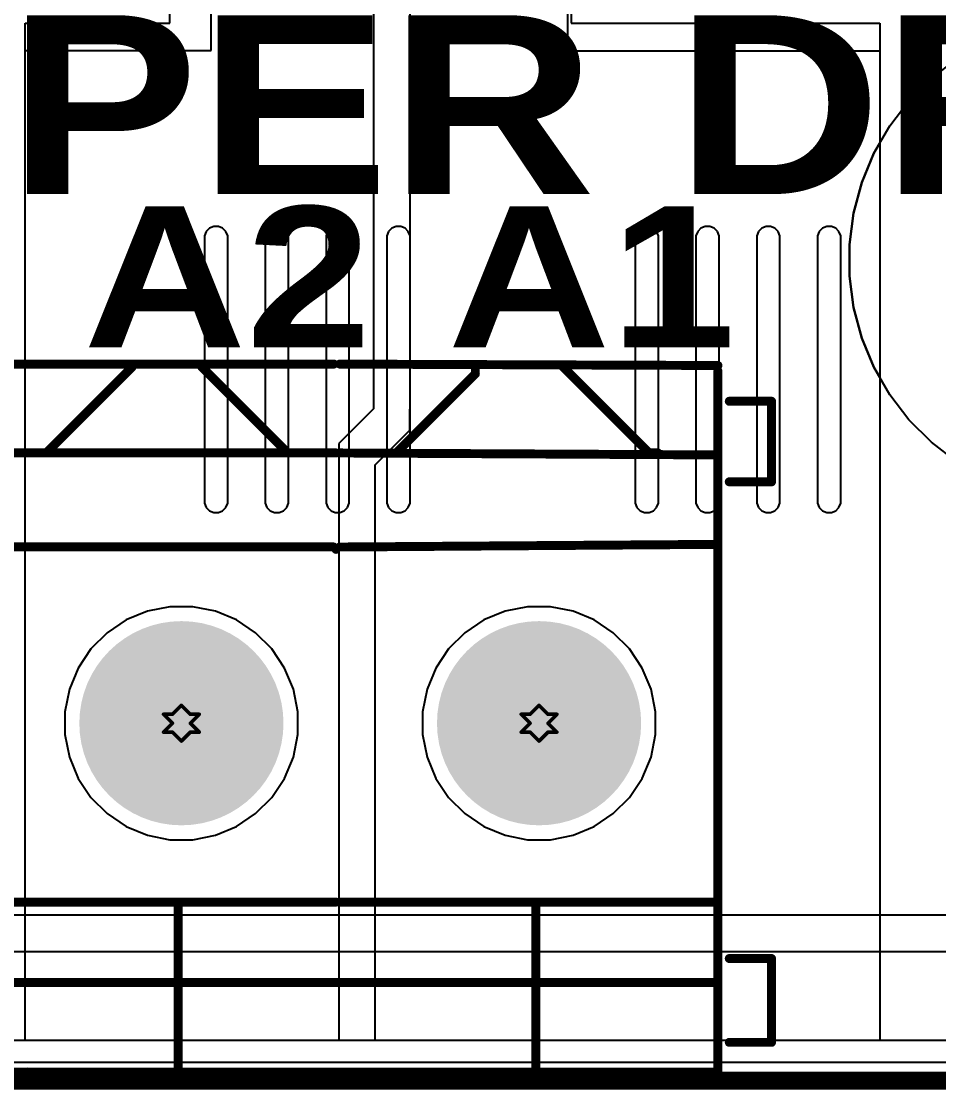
# Model space of a CAD drawing. Header units: inches. Extents: x -4 to 5258, y -4 to 5281.
# Drawn here: x 65.39 to 78.42, y -4.12 to 11.05 of the extents above; entities that cross this region are included whole.
import ezdxf

# ---------------------------------------------------------------- set-up
doc = ezdxf.new("R2010")
doc.units = ezdxf.units.IN
for name, color, linetype in [('Board Outline', 216, 'Continuous'), ('Bottom Layer', 5, 'Continuous'), ('Bottom Solder', 6, 'Continuous'), ('Drill Drawing', 1, 'Continuous'), ('Layer 1', 16, 'Continuous'), ('Layer 2', 76, 'Continuous'), ('Multi-Layer', 9, 'Continuous'), ('Pad Holes', 156, 'Continuous'), ('Top Layer', 1, 'Continuous'), ('Top Overlay', 2, 'Continuous'), ('Top Solder', 216, 'Continuous')]:
    doc.layers.add(name, color=color, linetype=linetype)
doc.styles.add('Arial Black_Bold', font='', dxfattribs={"height": 0.2})
doc.styles.get('Arial Black_Bold').set_extended_font_data('Arial Black', bold=True)

# ---------------------------------------------------------------- blocks, each defined once
blk = doc.blocks.new('DB128L_5_08_4P_GN_S_209')
at = {"layer": 'Bottom Layer'}
blk.add_hatch(color=5, dxfattribs=at).paths.add_polyline_path([(-9.02, 1.4), (-6.22, 1.4), (-6.22, -1.4), (-9.02, -1.4)])
h = blk.add_hatch(color=5, dxfattribs=at)
edge = h.paths.add_edge_path()
edge.add_arc((-2.54, 0), 1.4, 0, 360)
h = blk.add_hatch(color=5, dxfattribs=at)
edge = h.paths.add_edge_path()
edge.add_arc((2.54, 0), 1.4, 0, 360)
h = blk.add_hatch(color=5, dxfattribs=at)
edge = h.paths.add_edge_path()
edge.add_arc((7.62, 0), 1.4, 0, 360)
at = {"layer": 'Bottom Solder'}
blk.add_hatch(color=6, dxfattribs=at).paths.add_polyline_path([(-9.07, 1.45), (-6.17, 1.45), (-6.17, -1.45), (-9.07, -1.45)])
h = blk.add_hatch(color=6, dxfattribs=at)
edge = h.paths.add_edge_path()
edge.add_arc((-2.54, 0), 1.45, 0, 360)
h = blk.add_hatch(color=6, dxfattribs=at)
edge = h.paths.add_edge_path()
edge.add_arc((2.54, 0), 1.45, 0, 360)
h = blk.add_hatch(color=6, dxfattribs=at)
edge = h.paths.add_edge_path()
edge.add_arc((7.62, 0), 1.45, 0, 360)
at = {"layer": 'Layer 1'}
blk.add_hatch(color=16, dxfattribs=at).paths.add_polyline_path([(-9.02, 1.4), (-6.22, 1.4), (-6.22, -1.4), (-9.02, -1.4)])
h = blk.add_hatch(color=16, dxfattribs=at)
edge = h.paths.add_edge_path()
edge.add_arc((-2.54, 0), 1.4, 0, 360)
h = blk.add_hatch(color=16, dxfattribs=at)
edge = h.paths.add_edge_path()
edge.add_arc((2.54, 0), 1.4, 0, 360)
h = blk.add_hatch(color=16, dxfattribs=at)
edge = h.paths.add_edge_path()
edge.add_arc((7.62, 0), 1.4, 0, 360)
at = {"layer": 'Layer 2'}
blk.add_hatch(color=76, dxfattribs=at).paths.add_polyline_path([(-9.02, 1.4), (-6.22, 1.4), (-6.22, -1.4), (-9.02, -1.4)])
h = blk.add_hatch(color=76, dxfattribs=at)
edge = h.paths.add_edge_path()
edge.add_arc((-2.54, 0), 1.4, 0, 360)
h = blk.add_hatch(color=76, dxfattribs=at)
edge = h.paths.add_edge_path()
edge.add_arc((2.54, 0), 1.4, 0, 360)
h = blk.add_hatch(color=76, dxfattribs=at)
edge = h.paths.add_edge_path()
edge.add_arc((7.62, 0), 1.4, 0, 360)
at = {"layer": 'Multi-Layer'}
blk.add_hatch(color=9, dxfattribs=at).paths.add_polyline_path([(-9.02, 1.4), (-6.22, 1.4), (-6.22, -1.4), (-9.02, -1.4)])
h = blk.add_hatch(color=9, dxfattribs=at)
edge = h.paths.add_edge_path()
edge.add_arc((-2.54, 0), 1.4, 0, 360)
h = blk.add_hatch(color=9, dxfattribs=at)
edge = h.paths.add_edge_path()
edge.add_arc((2.54, 0), 1.4, 0, 360)
h = blk.add_hatch(color=9, dxfattribs=at)
edge = h.paths.add_edge_path()
edge.add_arc((7.62, 0), 1.4, 0, 360)
at = {"layer": 'Pad Holes'}
h = blk.add_hatch(color=7, dxfattribs=at)
edge = h.paths.add_edge_path()
edge.add_arc((-7.657, 0), 0.75, 90, 270)
edge.add_line((-7.657, -0.75), (-7.583, -0.75))
edge.add_arc((-7.583, 0), 0.75, 270, 450)
edge.add_line((-7.583, 0.75), (-7.657, 0.75))
h = blk.add_hatch(color=7, dxfattribs=at)
edge = h.paths.add_edge_path()
edge.add_arc((-2.577, 0), 0.75, 90, 270)
edge.add_line((-2.577, -0.75), (-2.503, -0.75))
edge.add_arc((-2.503, 0), 0.75, 270, 450)
edge.add_line((-2.503, 0.75), (-2.577, 0.75))
h = blk.add_hatch(color=7, dxfattribs=at)
edge = h.paths.add_edge_path()
edge.add_arc((2.503, 0), 0.75, 90, 270)
edge.add_line((2.503, -0.75), (2.577, -0.75))
edge.add_arc((2.577, 0), 0.75, 270, 450)
edge.add_line((2.577, 0.75), (2.503, 0.75))
h = blk.add_hatch(color=7, dxfattribs=at)
edge = h.paths.add_edge_path()
edge.add_arc((7.583, 0), 0.75, 90, 270)
edge.add_line((7.583, -0.75), (7.657, -0.75))
edge.add_arc((7.657, 0), 0.75, 270, 450)
edge.add_line((7.657, 0.75), (7.583, 0.75))
at = {"layer": 'Top Layer'}
blk.add_hatch(color=1, dxfattribs=at).paths.add_polyline_path([(-9.02, 1.4), (-6.22, 1.4), (-6.22, -1.4), (-9.02, -1.4)])
h = blk.add_hatch(color=1, dxfattribs=at)
edge = h.paths.add_edge_path()
edge.add_arc((-2.54, 0), 1.4, 0, 360)
h = blk.add_hatch(color=1, dxfattribs=at)
edge = h.paths.add_edge_path()
edge.add_arc((2.54, 0), 1.4, 0, 360)
h = blk.add_hatch(color=1, dxfattribs=at)
edge = h.paths.add_edge_path()
edge.add_arc((7.62, 0), 1.4, 0, 360)
at = {"layer": 'Top Solder'}
blk.add_hatch(color=216, dxfattribs=at).paths.add_polyline_path([(-9.07, 1.45), (-6.17, 1.45), (-6.17, -1.45), (-9.07, -1.45)])
h = blk.add_hatch(color=216, dxfattribs=at)
edge = h.paths.add_edge_path()
edge.add_arc((-2.54, 0), 1.45, 0, 360)
h = blk.add_hatch(color=216, dxfattribs=at)
edge = h.paths.add_edge_path()
edge.add_arc((2.54, 0), 1.45, 0, 360)
h = blk.add_hatch(color=216, dxfattribs=at)
edge = h.paths.add_edge_path()
edge.add_arc((7.62, 0), 1.45, 0, 360)
at = {"layer": 'Top Overlay'}
for points in [[(-10.033, 5.08, 0.127, 0.127, 0), (-5.327, 5.1, 0.127, 0.127, 0)], [(-10.003, -4.9, 0.127, 0.127, 0), (-10.003, 5.1, 0.127, 0.127, 0)], [(-5.244, 5.1, 0.127, 0.127, 0), (4.706, 5.1, 0.127, 0.127, 0)], [(4.789, 5.1, 0.127, 0.127, 0), (10.16, 5.08, 0.127, 0.127, 0)], [(-9.414, 3.838, 0.127, 0.127, 0), (-8.195, 5.057, 0.127, 0.127, 0)], [(-8.195, 5.057, 0.127, 0.127, 0), (-8.195, 5.06, 0.127, 0.127, 0)], [(-7.204, 5.06, 0.127, 0.127, 0), (-6.01, 3.866, 0.127, 0.127, 0)], [(-4.441, 3.838, 0.127, 0.127, 0), (-3.318, 4.962, 0.127, 0.127, 0)], [(-3.318, 5.06, 0.127, 0.127, 0), (-3.318, 4.962, 0.127, 0.127, 0)], [(-2.073, 5.06, 0.127, 0.127, 0), (-0.851, 3.838, 0.127, 0.127, 0)], [(0.619, 3.838, 0.127, 0.127, 0), (1.838, 5.057, 0.127, 0.127, 0)], [(1.838, 5.06, 0.127, 0.127, 0), (1.838, 5.057, 0.127, 0.127, 0)], [(2.829, 5.06, 0.127, 0.127, 0), (4.023, 3.866, 0.127, 0.127, 0)], [(5.592, 3.838, 0.127, 0.127, 0), (6.715, 4.962, 0.127, 0.127, 0)], [(6.715, 4.962, 0.127, 0.127, 0), (6.715, 5.06, 0.127, 0.127, 0)], [(7.96, 5.06, 0.127, 0.127, 0), (9.182, 3.838, 0.127, 0.127, 0)], [(10.16, -5, 0.127, 0.127, 0), (10.16, 5, 0.127, 0.127, 0)], [(10.322, 4.572, 0.127, 0.127, 0), (10.922, 4.572, 0.127, 0.127, 0)], [(10.922, 3.428, 0.127, 0.127, 0), (10.922, 4.572, 0.127, 0.127, 0)], [(-10.033, 3.81, 0.127, 0.127, 0), (-5.297, 3.838, 0.127, 0.127, 0)], [(-6.01, 3.838, 0.127, 0.127, 0), (-6.01, 3.866, 0.127, 0.127, 0)], [(-5.244, 3.838, 0.127, 0.127, 0), (4.736, 3.838, 0.127, 0.127, 0)], [(-0.851, 3.838, 0.127, 0.127, 0), (-0.727, 3.838, 0.127, 0.127, 0)], [(4.023, 3.838, 0.127, 0.127, 0), (4.023, 3.866, 0.127, 0.127, 0)], [(4.789, 3.838, 0.127, 0.127, 0), (10.16, 3.81, 0.127, 0.127, 0)], [(9.182, 3.838, 0.127, 0.127, 0), (9.306, 3.838, 0.127, 0.127, 0)], [(10.322, 3.428, 0.127, 0.127, 0), (10.922, 3.428, 0.127, 0.127, 0)], [(-10.033, 2.54, 0.127, 0.127, 0), (-5.331, 2.503, 0.127, 0.127, 0)], [(4.788, 2.502, 0.127, 0.127, 0), (10.16, 2.54, 0.127, 0.127, 0)], [(-5.331, 2.503, 0.127, 0.127, 0), (-5.297, 2.469, 0.127, 0.127, 0)], [(-5.244, 2.503, 0.127, 0.127, 0), (4.702, 2.503, 0.127, 0.127, 0)], [(4.702, 2.503, 0.127, 0.127, 0), (4.736, 2.469, 0.127, 0.127, 0)], [(-10.033, -2.54, 0.127, 0.127, 0), (-5.297, -2.54, 0.127, 0.127, 0)], [(-7.665, -4.908, 0.127, 0.127, 0), (-7.665, -2.54, 0.127, 0.127, 0)], [(-5.244, -2.54, 0.127, 0.127, 0), (4.736, -2.54, 0.127, 0.127, 0)], [(-2.585, -4.908, 0.127, 0.127, 0), (-2.585, -2.54, 0.127, 0.127, 0)], [(2.495, -2.54, 0.127, 0.127, 0), (2.495, -4.908, 0.127, 0.127, 0)], [(4.789, -2.54, 0.127, 0.127, 0), (10.16, -2.54, 0.127, 0.127, 0)], [(7.575, -2.54, 0.127, 0.127, 0), (7.575, -4.908, 0.127, 0.127, 0)], [(10.322, -3.342, 0.127, 0.127, 0), (10.922, -3.342, 0.127, 0.127, 0)], [(10.922, -4.532, 0.127, 0.127, 0), (10.922, -3.342, 0.127, 0.127, 0)], [(-10.003, -3.683, 0.127, 0.127, 0), (0.18, -3.683, 0.127, 0.127, 0)], [(0.18, -3.683, 0.127, 0.127, 0), (10.16, -3.683, 0.127, 0.127, 0)], [(10.322, -4.532, 0.127, 0.127, 0), (10.922, -4.532, 0.127, 0.127, 0)], [(-10.003, -4.953, 0.127, 0.127, 0), (0.355, -4.953, 0.127, 0.127, 0)], [(0.143, -4.953, 0.127, 0.127, 0), (10.16, -4.953, 0.127, 0.127, 0)]]:
    blk.add_lwpolyline(points, format="xyseb", dxfattribs=at)
for points in [[(-10.035, 5.1, 0.0635, 0.0635, 1), (-9.971, 5.1, 0.0635, 0.0635, 1)], [(-5.359, 5.1, 0.0635, 0.0635, 1), (-5.295, 5.1, 0.0635, 0.0635, 1)], [(-5.276, 5.1, 0.0635, 0.0635, 1), (-5.212, 5.1, 0.0635, 0.0635, 1)], [(4.674, 5.1, 0.0635, 0.0635, 1), (4.738, 5.1, 0.0635, 0.0635, 1)], [(4.757, 5.1, 0.0635, 0.0635, 1), (4.821, 5.1, 0.0635, 0.0635, 1)], [(-10.065, 5.08, 0.0635, 0.0635, 1), (-10.001, 5.08, 0.0635, 0.0635, 1)], [(-8.226, 5.06, 0.0635, 0.0635, 1), (-8.163, 5.06, 0.0635, 0.0635, 1)], [(-8.226, 5.057, 0.0635, 0.0635, 1), (-8.163, 5.057, 0.0635, 0.0635, 1)], [(-8.226, 5.057, 0.0635, 0.0635, 1), (-8.163, 5.057, 0.0635, 0.0635, 1)], [(-7.236, 5.06, 0.0635, 0.0635, 1), (-7.172, 5.06, 0.0635, 0.0635, 1)], [(-3.35, 5.06, 0.0635, 0.0635, 1), (-3.286, 5.06, 0.0635, 0.0635, 1)], [(-3.35, 4.962, 0.0635, 0.0635, 1), (-3.286, 4.962, 0.0635, 0.0635, 1)], [(-3.35, 4.962, 0.0635, 0.0635, 1), (-3.286, 4.962, 0.0635, 0.0635, 1)], [(-2.105, 5.06, 0.0635, 0.0635, 1), (-2.041, 5.06, 0.0635, 0.0635, 1)], [(1.807, 5.06, 0.0635, 0.0635, 1), (1.87, 5.06, 0.0635, 0.0635, 1)], [(1.807, 5.057, 0.0635, 0.0635, 1), (1.87, 5.057, 0.0635, 0.0635, 1)], [(1.807, 5.057, 0.0635, 0.0635, 1), (1.87, 5.057, 0.0635, 0.0635, 1)], [(2.797, 5.06, 0.0635, 0.0635, 1), (2.861, 5.06, 0.0635, 0.0635, 1)], [(6.683, 5.06, 0.0635, 0.0635, 1), (6.747, 5.06, 0.0635, 0.0635, 1)], [(6.683, 4.962, 0.0635, 0.0635, 1), (6.747, 4.962, 0.0635, 0.0635, 1)], [(6.683, 4.962, 0.0635, 0.0635, 1), (6.747, 4.962, 0.0635, 0.0635, 1)], [(7.928, 5.06, 0.0635, 0.0635, 1), (7.992, 5.06, 0.0635, 0.0635, 1)], [(10.128, 5.08, 0.0635, 0.0635, 1), (10.192, 5.08, 0.0635, 0.0635, 1)], [(10.128, 5, 0.0635, 0.0635, 1), (10.192, 5, 0.0635, 0.0635, 1)], [(10.29, 4.572, 0.0635, 0.0635, 1), (10.354, 4.572, 0.0635, 0.0635, 1)], [(10.89, 4.572, 0.0635, 0.0635, 1), (10.954, 4.572, 0.0635, 0.0635, 1)], [(10.89, 4.572, 0.0635, 0.0635, 1), (10.954, 4.572, 0.0635, 0.0635, 1)], [(-10.065, 3.81, 0.0635, 0.0635, 1), (-10.001, 3.81, 0.0635, 0.0635, 1)], [(-9.446, 3.838, 0.0635, 0.0635, 1), (-9.382, 3.838, 0.0635, 0.0635, 1)], [(-6.042, 3.866, 0.0635, 0.0635, 1), (-5.978, 3.866, 0.0635, 0.0635, 1)], [(-6.042, 3.866, 0.0635, 0.0635, 1), (-5.978, 3.866, 0.0635, 0.0635, 1)], [(-6.042, 3.838, 0.0635, 0.0635, 1), (-5.978, 3.838, 0.0635, 0.0635, 1)], [(-5.329, 3.838, 0.0635, 0.0635, 1), (-5.265, 3.838, 0.0635, 0.0635, 1)], [(-5.276, 3.838, 0.0635, 0.0635, 1), (-5.212, 3.838, 0.0635, 0.0635, 1)], [(-4.473, 3.838, 0.0635, 0.0635, 1), (-4.41, 3.838, 0.0635, 0.0635, 1)], [(-0.883, 3.838, 0.0635, 0.0635, 1), (-0.82, 3.838, 0.0635, 0.0635, 1)], [(-0.883, 3.838, 0.0635, 0.0635, 1), (-0.82, 3.838, 0.0635, 0.0635, 1)], [(-0.759, 3.838, 0.0635, 0.0635, 1), (-0.695, 3.838, 0.0635, 0.0635, 1)], [(0.587, 3.838, 0.0635, 0.0635, 1), (0.651, 3.838, 0.0635, 0.0635, 1)], [(3.991, 3.866, 0.0635, 0.0635, 1), (4.055, 3.866, 0.0635, 0.0635, 1)], [(3.991, 3.866, 0.0635, 0.0635, 1), (4.055, 3.866, 0.0635, 0.0635, 1)], [(3.991, 3.838, 0.0635, 0.0635, 1), (4.055, 3.838, 0.0635, 0.0635, 1)], [(4.704, 3.838, 0.0635, 0.0635, 1), (4.768, 3.838, 0.0635, 0.0635, 1)], [(4.757, 3.838, 0.0635, 0.0635, 1), (4.821, 3.838, 0.0635, 0.0635, 1)], [(5.56, 3.838, 0.0635, 0.0635, 1), (5.623, 3.838, 0.0635, 0.0635, 1)], [(9.15, 3.838, 0.0635, 0.0635, 1), (9.213, 3.838, 0.0635, 0.0635, 1)], [(9.15, 3.838, 0.0635, 0.0635, 1), (9.213, 3.838, 0.0635, 0.0635, 1)], [(9.274, 3.838, 0.0635, 0.0635, 1), (9.338, 3.838, 0.0635, 0.0635, 1)], [(10.128, 3.81, 0.0635, 0.0635, 1), (10.192, 3.81, 0.0635, 0.0635, 1)], [(10.29, 3.428, 0.0635, 0.0635, 1), (10.354, 3.428, 0.0635, 0.0635, 1)], [(10.89, 3.428, 0.0635, 0.0635, 1), (10.954, 3.428, 0.0635, 0.0635, 1)], [(10.89, 3.428, 0.0635, 0.0635, 1), (10.954, 3.428, 0.0635, 0.0635, 1)], [(-10.065, 2.54, 0.0635, 0.0635, 1), (-10.001, 2.54, 0.0635, 0.0635, 1)], [(10.128, 2.54, 0.0635, 0.0635, 1), (10.192, 2.54, 0.0635, 0.0635, 1)], [(-5.363, 2.503, 0.0635, 0.0635, 1), (-5.299, 2.503, 0.0635, 0.0635, 1)], [(-5.363, 2.503, 0.0635, 0.0635, 1), (-5.299, 2.503, 0.0635, 0.0635, 1)], [(-5.329, 2.469, 0.0635, 0.0635, 1), (-5.265, 2.469, 0.0635, 0.0635, 1)], [(-5.276, 2.503, 0.0635, 0.0635, 1), (-5.212, 2.503, 0.0635, 0.0635, 1)], [(4.67, 2.503, 0.0635, 0.0635, 1), (4.734, 2.503, 0.0635, 0.0635, 1)], [(4.67, 2.503, 0.0635, 0.0635, 1), (4.734, 2.503, 0.0635, 0.0635, 1)], [(4.704, 2.469, 0.0635, 0.0635, 1), (4.768, 2.469, 0.0635, 0.0635, 1)], [(4.756, 2.502, 0.0635, 0.0635, 1), (4.82, 2.502, 0.0635, 0.0635, 1)], [(-10.065, -2.54, 0.0635, 0.0635, 1), (-10.001, -2.54, 0.0635, 0.0635, 1)], [(-7.697, -2.54, 0.0635, 0.0635, 1), (-7.633, -2.54, 0.0635, 0.0635, 1)], [(-5.329, -2.54, 0.0635, 0.0635, 1), (-5.265, -2.54, 0.0635, 0.0635, 1)], [(-5.276, -2.54, 0.0635, 0.0635, 1), (-5.212, -2.54, 0.0635, 0.0635, 1)], [(-2.617, -2.54, 0.0635, 0.0635, 1), (-2.553, -2.54, 0.0635, 0.0635, 1)], [(2.463, -2.54, 0.0635, 0.0635, 1), (2.527, -2.54, 0.0635, 0.0635, 1)], [(4.704, -2.54, 0.0635, 0.0635, 1), (4.768, -2.54, 0.0635, 0.0635, 1)], [(4.757, -2.54, 0.0635, 0.0635, 1), (4.821, -2.54, 0.0635, 0.0635, 1)], [(7.543, -2.54, 0.0635, 0.0635, 1), (7.607, -2.54, 0.0635, 0.0635, 1)], [(10.128, -2.54, 0.0635, 0.0635, 1), (10.192, -2.54, 0.0635, 0.0635, 1)], [(10.29, -3.342, 0.0635, 0.0635, 1), (10.354, -3.342, 0.0635, 0.0635, 1)], [(10.89, -3.342, 0.0635, 0.0635, 1), (10.954, -3.342, 0.0635, 0.0635, 1)], [(10.89, -3.342, 0.0635, 0.0635, 1), (10.954, -3.342, 0.0635, 0.0635, 1)], [(-10.035, -3.683, 0.0635, 0.0635, 1), (-9.971, -3.683, 0.0635, 0.0635, 1)], [(0.148, -3.683, 0.0635, 0.0635, 1), (0.212, -3.683, 0.0635, 0.0635, 1)], [(0.148, -3.683, 0.0635, 0.0635, 1), (0.212, -3.683, 0.0635, 0.0635, 1)], [(10.128, -3.683, 0.0635, 0.0635, 1), (10.192, -3.683, 0.0635, 0.0635, 1)], [(10.29, -4.532, 0.0635, 0.0635, 1), (10.354, -4.532, 0.0635, 0.0635, 1)], [(10.89, -4.532, 0.0635, 0.0635, 1), (10.954, -4.532, 0.0635, 0.0635, 1)], [(10.89, -4.532, 0.0635, 0.0635, 1), (10.954, -4.532, 0.0635, 0.0635, 1)], [(-10.035, -4.9, 0.0635, 0.0635, 1), (-9.971, -4.9, 0.0635, 0.0635, 1)], [(-7.697, -4.908, 0.0635, 0.0635, 1), (-7.633, -4.908, 0.0635, 0.0635, 1)], [(-2.617, -4.908, 0.0635, 0.0635, 1), (-2.553, -4.908, 0.0635, 0.0635, 1)], [(2.463, -4.908, 0.0635, 0.0635, 1), (2.527, -4.908, 0.0635, 0.0635, 1)], [(7.543, -4.908, 0.0635, 0.0635, 1), (7.607, -4.908, 0.0635, 0.0635, 1)], [(-10.035, -4.953, 0.0635, 0.0635, 1), (-9.971, -4.953, 0.0635, 0.0635, 1)], [(0.111, -4.953, 0.0635, 0.0635, 1), (0.175, -4.953, 0.0635, 0.0635, 1)], [(0.323, -4.953, 0.0635, 0.0635, 1), (0.387, -4.953, 0.0635, 0.0635, 1)], [(10.128, -4.953, 0.0635, 0.0635, 1), (10.192, -4.953, 0.0635, 0.0635, 1)], [(10.128, -5, 0.0635, 0.0635, 1), (10.192, -5, 0.0635, 0.0635, 1)]]:
    blk.add_lwpolyline(points, format="xyseb", close=True, dxfattribs=at)

msp = doc.modelspace()

# ---------------------------------------------------------------- linework, layer by layer
at = {"layer": 'Board Outline'}
msp.add_lwpolyline([(-4.009, -3.991, 0.254, 0.254, 0), (145.991, -3.991, 0.254, 0.254, 0)], format="xyseb", dxfattribs=at)
at = {"layer": 'Bottom Layer'}
for p, q in [((67.503, 2.74), (67.183, 2.677)), ((67.828, 2.74), (67.503, 2.74)), ((68.148, 2.677), (67.828, 2.74)), ((72.583, 2.74), (72.263, 2.677)), ((72.908, 2.74), (72.583, 2.74)), ((73.228, 2.677), (72.908, 2.74)), ((67.183, 2.677), (66.882, 2.552)), ((68.449, 2.552), (68.148, 2.677)), ((72.263, 2.677), (71.962, 2.552)), ((73.529, 2.552), (73.228, 2.677)), ((66.882, 2.552), (66.611, 2.371)), ((68.72, 2.371), (68.449, 2.552)), ((71.962, 2.552), (71.691, 2.371)), ((73.8, 2.371), (73.529, 2.552)), ((66.611, 2.371), (66.381, 2.141)), ((68.95, 2.141), (68.72, 2.371)), ((71.691, 2.371), (71.461, 2.141)), ((74.03, 2.141), (73.8, 2.371)), ((66.381, 2.141), (66.2, 1.87)), ((69.131, 1.87), (68.95, 2.141)), ((71.461, 2.141), (71.28, 1.87)), ((74.211, 1.87), (74.03, 2.141)), ((66.2, 1.87), (66.075, 1.569)), ((69.256, 1.569), (69.131, 1.87)), ((71.28, 1.87), (71.155, 1.569)), ((74.336, 1.569), (74.211, 1.87)), ((66.075, 1.569), (66.012, 1.249)), ((69.32, 1.249), (69.256, 1.569)), ((71.155, 1.569), (71.092, 1.249)), ((74.4, 1.249), (74.336, 1.569)), ((66.012, 1.249), (66.012, 0.924)), ((69.32, 0.924), (69.32, 1.249)), ((71.092, 1.249), (71.092, 0.924)), ((74.4, 0.924), (74.4, 1.249)), ((66.012, 0.924), (66.075, 0.604)), ((69.256, 0.604), (69.32, 0.924)), ((71.092, 0.924), (71.155, 0.604)), ((74.336, 0.604), (74.4, 0.924)), ((66.075, 0.604), (66.2, 0.303)), ((69.131, 0.303), (69.256, 0.604)), ((71.155, 0.604), (71.28, 0.303)), ((74.211, 0.303), (74.336, 0.604)), ((66.2, 0.303), (66.381, 0.032)), ((68.95, 0.032), (69.131, 0.303)), ((71.28, 0.303), (71.461, 0.032)), ((74.03, 0.032), (74.211, 0.303)), ((66.381, 0.032), (66.611, -0.198)), ((68.72, -0.198), (68.95, 0.032)), ((71.461, 0.032), (71.691, -0.198)), ((73.8, -0.198), (74.03, 0.032)), ((66.611, -0.198), (66.882, -0.379)), ((68.449, -0.379), (68.72, -0.198)), ((71.691, -0.198), (71.962, -0.379)), ((73.529, -0.379), (73.8, -0.198)), ((66.882, -0.379), (67.183, -0.504)), ((68.148, -0.504), (68.449, -0.379)), ((71.962, -0.379), (72.263, -0.504)), ((73.228, -0.504), (73.529, -0.379)), ((67.183, -0.504), (67.503, -0.568)), ((67.503, -0.568), (67.828, -0.568)), ((67.828, -0.568), (68.148, -0.504)), ((72.263, -0.504), (72.583, -0.568)), ((72.583, -0.568), (72.908, -0.568)), ((72.908, -0.568), (73.228, -0.504)), ((138.418, -3.42), (50.123, -3.42))]:
    msp.add_line(p, q, dxfattribs=at)
at = {"layer": 'Bottom Solder'}
for p, q in [((68.018, 8.069), (67.993, 8.009)), ((68.064, 8.116), (68.018, 8.069)), ((68.125, 8.141), (68.064, 8.116)), ((68.158, 8.141), (68.125, 8.141)), ((68.191, 8.141), (68.158, 8.141)), ((68.251, 8.116), (68.191, 8.141)), ((68.298, 8.069), (68.251, 8.116)), ((68.323, 8.009), (68.298, 8.069)), ((68.881, 8.069), (68.856, 8.009)), ((68.928, 8.116), (68.881, 8.069)), ((68.989, 8.141), (68.928, 8.116)), ((69.021, 8.141), (68.989, 8.141)), ((69.054, 8.141), (69.021, 8.141)), ((69.115, 8.116), (69.054, 8.141)), ((69.161, 8.069), (69.115, 8.116)), ((69.187, 8.009), (69.161, 8.069)), ((69.745, 8.069), (69.72, 8.009)), ((69.791, 8.116), (69.745, 8.069)), ((69.852, 8.141), (69.791, 8.116)), ((69.885, 8.141), (69.852, 8.141)), ((69.918, 8.141), (69.885, 8.141)), ((69.979, 8.116), (69.918, 8.141)), ((70.025, 8.069), (69.979, 8.116)), ((70.05, 8.009), (70.025, 8.069)), ((70.609, 8.069), (70.584, 8.009)), ((70.655, 8.116), (70.609, 8.069)), ((70.716, 8.141), (70.655, 8.116)), ((70.749, 8.141), (70.716, 8.141)), ((70.781, 8.141), (70.749, 8.141)), ((70.842, 8.116), (70.781, 8.141)), ((70.889, 8.069), (70.842, 8.116)), ((70.914, 8.009), (70.889, 8.069)), ((74.135, 8.069), (74.11, 8.009)), ((74.182, 8.116), (74.135, 8.069)), ((74.242, 8.141), (74.182, 8.116)), ((74.275, 8.141), (74.242, 8.141)), ((74.308, 8.141), (74.275, 8.141)), ((74.369, 8.116), (74.308, 8.141)), ((74.415, 8.069), (74.369, 8.116)), ((74.44, 8.009), (74.415, 8.069)), ((74.999, 8.069), (74.974, 8.009)), ((75.045, 8.116), (74.999, 8.069)), ((75.106, 8.141), (75.045, 8.116)), ((75.139, 8.141), (75.106, 8.141)), ((75.172, 8.141), (75.139, 8.141)), ((75.232, 8.116), (75.172, 8.141)), ((75.279, 8.069), (75.232, 8.116)), ((75.304, 8.009), (75.279, 8.069)), ((75.862, 8.069), (75.837, 8.009)), ((75.909, 8.116), (75.862, 8.069)), ((75.97, 8.141), (75.909, 8.116)), ((76.002, 8.141), (75.97, 8.141)), ((76.035, 8.141), (76.002, 8.141)), ((76.096, 8.116), (76.035, 8.141)), ((76.142, 8.069), (76.096, 8.116)), ((76.167, 8.009), (76.142, 8.069)), ((76.726, 8.069), (76.701, 8.009)), ((76.772, 8.116), (76.726, 8.069)), ((76.833, 8.141), (76.772, 8.116)), ((76.866, 8.141), (76.833, 8.141)), ((76.899, 8.141), (76.866, 8.141)), ((76.959, 8.116), (76.899, 8.141)), ((77.006, 8.069), (76.959, 8.116)), ((77.031, 8.009), (77.006, 8.069)), ((67.993, 8.009), (67.993, 7.976)), ((67.993, 7.976), (67.993, 7.976)), ((67.993, 7.976), (67.993, 4.244)), ((68.323, 7.976), (68.323, 8.009)), ((68.323, 4.244), (68.323, 7.976)), ((68.856, 8.009), (68.856, 7.976)), ((68.856, 7.976), (68.856, 7.976)), ((68.856, 7.976), (68.856, 4.244)), ((69.187, 7.976), (69.187, 8.009)), ((69.187, 4.244), (69.187, 7.976)), ((69.72, 8.009), (69.72, 7.976)), ((69.72, 7.976), (69.72, 7.976)), ((69.72, 7.976), (69.72, 4.244)), ((70.05, 7.976), (70.05, 8.009)), ((70.05, 4.244), (70.05, 7.976)), ((70.584, 8.009), (70.584, 7.976)), ((70.584, 7.976), (70.584, 7.976)), ((70.584, 7.976), (70.584, 4.244)), ((70.914, 7.976), (70.914, 8.009)), ((70.914, 4.244), (70.914, 7.976)), ((74.11, 8.009), (74.11, 7.976)), ((74.11, 7.976), (74.11, 7.976)), ((74.11, 7.976), (74.11, 4.244)), ((74.44, 7.976), (74.44, 8.009)), ((74.44, 4.244), (74.44, 7.976)), ((74.974, 8.009), (74.974, 7.976)), ((74.974, 7.976), (74.974, 7.976)), ((74.974, 7.976), (74.974, 4.244)), ((75.304, 7.976), (75.304, 8.009)), ((75.304, 4.244), (75.304, 7.976)), ((75.837, 8.009), (75.837, 7.976)), ((75.837, 7.976), (75.837, 7.976)), ((75.837, 7.976), (75.837, 4.244)), ((76.167, 7.976), (76.167, 8.009)), ((76.167, 4.244), (76.167, 7.976)), ((76.701, 8.009), (76.701, 7.976)), ((76.701, 7.976), (76.701, 7.976)), ((76.701, 7.976), (76.701, 4.244)), ((77.031, 7.976), (77.031, 8.009)), ((77.031, 4.244), (77.031, 7.976)), ((67.993, 4.244), (67.993, 4.211)), ((67.993, 4.211), (68.018, 4.15)), ((68.018, 4.15), (68.064, 4.104)), ((68.064, 4.104), (68.125, 4.079)), ((68.191, 4.079), (68.251, 4.104)), ((68.251, 4.104), (68.298, 4.15)), ((68.298, 4.15), (68.323, 4.211)), ((68.323, 4.244), (68.323, 4.244)), ((68.323, 4.211), (68.323, 4.244)), ((68.856, 4.244), (68.856, 4.211)), ((68.856, 4.211), (68.881, 4.15)), ((68.881, 4.15), (68.928, 4.104)), ((68.928, 4.104), (68.989, 4.079)), ((69.054, 4.079), (69.115, 4.104)), ((69.115, 4.104), (69.161, 4.15)), ((69.161, 4.15), (69.187, 4.211)), ((69.187, 4.244), (69.187, 4.244)), ((69.187, 4.211), (69.187, 4.244)), ((69.72, 4.244), (69.72, 4.211)), ((69.72, 4.211), (69.745, 4.15)), ((69.745, 4.15), (69.791, 4.104)), ((69.791, 4.104), (69.852, 4.079)), ((69.918, 4.079), (69.979, 4.104)), ((69.979, 4.104), (70.025, 4.15)), ((70.025, 4.15), (70.05, 4.211)), ((70.05, 4.244), (70.05, 4.244)), ((70.05, 4.211), (70.05, 4.244)), ((70.584, 4.244), (70.584, 4.211)), ((70.584, 4.211), (70.609, 4.15)), ((70.609, 4.15), (70.655, 4.104)), ((70.655, 4.104), (70.716, 4.079)), ((70.781, 4.079), (70.842, 4.104)), ((70.842, 4.104), (70.889, 4.15)), ((70.889, 4.15), (70.914, 4.211)), ((70.914, 4.244), (70.914, 4.244)), ((70.914, 4.211), (70.914, 4.244)), ((74.11, 4.244), (74.11, 4.211)), ((74.11, 4.211), (74.135, 4.15)), ((74.135, 4.15), (74.182, 4.104)), ((74.182, 4.104), (74.242, 4.079)), ((74.308, 4.079), (74.369, 4.104)), ((74.369, 4.104), (74.415, 4.15)), ((74.415, 4.15), (74.44, 4.211)), ((74.44, 4.244), (74.44, 4.244)), ((74.44, 4.211), (74.44, 4.244)), ((74.974, 4.244), (74.974, 4.211)), ((74.974, 4.211), (74.999, 4.15)), ((74.999, 4.15), (75.045, 4.104)), ((75.045, 4.104), (75.106, 4.079)), ((75.172, 4.079), (75.232, 4.104)), ((75.232, 4.104), (75.279, 4.15)), ((75.279, 4.15), (75.304, 4.211)), ((75.304, 4.244), (75.304, 4.244)), ((75.304, 4.211), (75.304, 4.244)), ((75.837, 4.244), (75.837, 4.211)), ((75.837, 4.211), (75.862, 4.15)), ((75.862, 4.15), (75.909, 4.104)), ((75.909, 4.104), (75.97, 4.079)), ((76.035, 4.079), (76.096, 4.104)), ((76.096, 4.104), (76.142, 4.15)), ((76.142, 4.15), (76.167, 4.211)), ((76.167, 4.244), (76.167, 4.244)), ((76.167, 4.211), (76.167, 4.244)), ((76.701, 4.244), (76.701, 4.211)), ((76.701, 4.211), (76.726, 4.15)), ((76.726, 4.15), (76.772, 4.104)), ((76.772, 4.104), (76.833, 4.079)), ((76.899, 4.079), (76.959, 4.104)), ((76.959, 4.104), (77.006, 4.15)), ((77.006, 4.15), (77.031, 4.211)), ((77.031, 4.244), (77.031, 4.244)), ((77.031, 4.211), (77.031, 4.244)), ((68.125, 4.079), (68.158, 4.079)), ((68.158, 4.079), (68.191, 4.079)), ((68.989, 4.079), (69.021, 4.079)), ((69.021, 4.079), (69.054, 4.079)), ((69.852, 4.079), (69.885, 4.079)), ((69.885, 4.079), (69.918, 4.079)), ((70.716, 4.079), (70.749, 4.079)), ((70.749, 4.079), (70.781, 4.079)), ((74.242, 4.079), (74.275, 4.079)), ((74.275, 4.079), (74.308, 4.079)), ((75.106, 4.079), (75.139, 4.079)), ((75.139, 4.079), (75.172, 4.079)), ((75.97, 4.079), (76.002, 4.079)), ((76.002, 4.079), (76.035, 4.079)), ((76.833, 4.079), (76.866, 4.079)), ((76.866, 4.079), (76.899, 4.079))]:
    msp.add_line(p, q, dxfattribs=at)
at = {"layer": 'Drill Drawing'}
for points in [[(67.539, 1.213, 0.0508, 0.0508, 0), (67.666, 1.34, 0.0508, 0.0508, 0)], [(67.666, 1.34, 0.0508, 0.0508, 0), (67.793, 1.213, 0.0508, 0.0508, 0)], [(72.619, 1.213, 0.0508, 0.0508, 0), (72.746, 1.34, 0.0508, 0.0508, 0)], [(72.746, 1.34, 0.0508, 0.0508, 0), (72.873, 1.213, 0.0508, 0.0508, 0)], [(67.412, 1.213, 0.0508, 0.0508, 0), (67.539, 1.086, 0.0508, 0.0508, 0)], [(67.412, 1.213, 0.0508, 0.0508, 0), (67.539, 1.213, 0.0508, 0.0508, 0)], [(67.793, 1.213, 0.0508, 0.0508, 0), (67.92, 1.213, 0.0508, 0.0508, 0)], [(67.793, 1.086, 0.0508, 0.0508, 0), (67.92, 1.213, 0.0508, 0.0508, 0)], [(72.492, 1.213, 0.0508, 0.0508, 0), (72.619, 1.086, 0.0508, 0.0508, 0)], [(72.492, 1.213, 0.0508, 0.0508, 0), (72.619, 1.213, 0.0508, 0.0508, 0)], [(72.873, 1.213, 0.0508, 0.0508, 0), (73, 1.213, 0.0508, 0.0508, 0)], [(72.873, 1.086, 0.0508, 0.0508, 0), (73, 1.213, 0.0508, 0.0508, 0)], [(67.412, 0.959, 0.0508, 0.0508, 0), (67.539, 1.086, 0.0508, 0.0508, 0)], [(67.793, 1.086, 0.0508, 0.0508, 0), (67.92, 0.959, 0.0508, 0.0508, 0)], [(72.492, 0.959, 0.0508, 0.0508, 0), (72.619, 1.086, 0.0508, 0.0508, 0)], [(72.873, 1.086, 0.0508, 0.0508, 0), (73, 0.959, 0.0508, 0.0508, 0)], [(67.412, 0.959, 0.0508, 0.0508, 0), (67.539, 0.959, 0.0508, 0.0508, 0)], [(67.539, 0.959, 0.0508, 0.0508, 0), (67.666, 0.832, 0.0508, 0.0508, 0)], [(67.666, 0.832, 0.0508, 0.0508, 0), (67.793, 0.959, 0.0508, 0.0508, 0)], [(67.793, 0.959, 0.0508, 0.0508, 0), (67.92, 0.959, 0.0508, 0.0508, 0)], [(72.492, 0.959, 0.0508, 0.0508, 0), (72.619, 0.959, 0.0508, 0.0508, 0)], [(72.619, 0.959, 0.0508, 0.0508, 0), (72.746, 0.832, 0.0508, 0.0508, 0)], [(72.746, 0.832, 0.0508, 0.0508, 0), (72.873, 0.959, 0.0508, 0.0508, 0)], [(72.873, 0.959, 0.0508, 0.0508, 0), (73, 0.959, 0.0508, 0.0508, 0)]]:
    msp.add_lwpolyline(points, format="xyseb", dxfattribs=at)
for points in [[(67.653, 1.34, 0.0254, 0.0254, 1), (67.678, 1.34, 0.0254, 0.0254, 1)], [(67.653, 1.34, 0.0254, 0.0254, 1), (67.678, 1.34, 0.0254, 0.0254, 1)], [(72.733, 1.34, 0.0254, 0.0254, 1), (72.758, 1.34, 0.0254, 0.0254, 1)], [(72.733, 1.34, 0.0254, 0.0254, 1), (72.758, 1.34, 0.0254, 0.0254, 1)], [(67.399, 1.213, 0.0254, 0.0254, 1), (67.424, 1.213, 0.0254, 0.0254, 1)], [(67.399, 1.213, 0.0254, 0.0254, 1), (67.424, 1.213, 0.0254, 0.0254, 1)], [(67.526, 1.213, 0.0254, 0.0254, 1), (67.551, 1.213, 0.0254, 0.0254, 1)], [(67.526, 1.213, 0.0254, 0.0254, 1), (67.551, 1.213, 0.0254, 0.0254, 1)], [(67.78, 1.213, 0.0254, 0.0254, 1), (67.805, 1.213, 0.0254, 0.0254, 1)], [(67.78, 1.213, 0.0254, 0.0254, 1), (67.805, 1.213, 0.0254, 0.0254, 1)], [(67.907, 1.213, 0.0254, 0.0254, 1), (67.932, 1.213, 0.0254, 0.0254, 1)], [(67.907, 1.213, 0.0254, 0.0254, 1), (67.932, 1.213, 0.0254, 0.0254, 1)], [(72.479, 1.213, 0.0254, 0.0254, 1), (72.504, 1.213, 0.0254, 0.0254, 1)], [(72.479, 1.213, 0.0254, 0.0254, 1), (72.504, 1.213, 0.0254, 0.0254, 1)], [(72.606, 1.213, 0.0254, 0.0254, 1), (72.631, 1.213, 0.0254, 0.0254, 1)], [(72.606, 1.213, 0.0254, 0.0254, 1), (72.631, 1.213, 0.0254, 0.0254, 1)], [(72.86, 1.213, 0.0254, 0.0254, 1), (72.885, 1.213, 0.0254, 0.0254, 1)], [(72.86, 1.213, 0.0254, 0.0254, 1), (72.885, 1.213, 0.0254, 0.0254, 1)], [(72.987, 1.213, 0.0254, 0.0254, 1), (73.012, 1.213, 0.0254, 0.0254, 1)], [(72.987, 1.213, 0.0254, 0.0254, 1), (73.012, 1.213, 0.0254, 0.0254, 1)], [(67.526, 1.086, 0.0254, 0.0254, 1), (67.551, 1.086, 0.0254, 0.0254, 1)], [(67.526, 1.086, 0.0254, 0.0254, 1), (67.551, 1.086, 0.0254, 0.0254, 1)], [(67.78, 1.086, 0.0254, 0.0254, 1), (67.805, 1.086, 0.0254, 0.0254, 1)], [(67.78, 1.086, 0.0254, 0.0254, 1), (67.805, 1.086, 0.0254, 0.0254, 1)], [(72.606, 1.086, 0.0254, 0.0254, 1), (72.631, 1.086, 0.0254, 0.0254, 1)], [(72.606, 1.086, 0.0254, 0.0254, 1), (72.631, 1.086, 0.0254, 0.0254, 1)], [(72.86, 1.086, 0.0254, 0.0254, 1), (72.885, 1.086, 0.0254, 0.0254, 1)], [(72.86, 1.086, 0.0254, 0.0254, 1), (72.885, 1.086, 0.0254, 0.0254, 1)], [(67.399, 0.959, 0.0254, 0.0254, 1), (67.424, 0.959, 0.0254, 0.0254, 1)], [(67.399, 0.959, 0.0254, 0.0254, 1), (67.424, 0.959, 0.0254, 0.0254, 1)], [(67.526, 0.959, 0.0254, 0.0254, 1), (67.551, 0.959, 0.0254, 0.0254, 1)], [(67.526, 0.959, 0.0254, 0.0254, 1), (67.551, 0.959, 0.0254, 0.0254, 1)], [(67.78, 0.959, 0.0254, 0.0254, 1), (67.805, 0.959, 0.0254, 0.0254, 1)], [(67.78, 0.959, 0.0254, 0.0254, 1), (67.805, 0.959, 0.0254, 0.0254, 1)], [(67.907, 0.959, 0.0254, 0.0254, 1), (67.932, 0.959, 0.0254, 0.0254, 1)], [(67.907, 0.959, 0.0254, 0.0254, 1), (67.932, 0.959, 0.0254, 0.0254, 1)], [(72.479, 0.959, 0.0254, 0.0254, 1), (72.504, 0.959, 0.0254, 0.0254, 1)], [(72.479, 0.959, 0.0254, 0.0254, 1), (72.504, 0.959, 0.0254, 0.0254, 1)], [(72.606, 0.959, 0.0254, 0.0254, 1), (72.631, 0.959, 0.0254, 0.0254, 1)], [(72.606, 0.959, 0.0254, 0.0254, 1), (72.631, 0.959, 0.0254, 0.0254, 1)], [(72.86, 0.959, 0.0254, 0.0254, 1), (72.885, 0.959, 0.0254, 0.0254, 1)], [(72.86, 0.959, 0.0254, 0.0254, 1), (72.885, 0.959, 0.0254, 0.0254, 1)], [(72.987, 0.959, 0.0254, 0.0254, 1), (73.012, 0.959, 0.0254, 0.0254, 1)], [(72.987, 0.959, 0.0254, 0.0254, 1), (73.012, 0.959, 0.0254, 0.0254, 1)], [(67.653, 0.832, 0.0254, 0.0254, 1), (67.678, 0.832, 0.0254, 0.0254, 1)], [(67.653, 0.832, 0.0254, 0.0254, 1), (67.678, 0.832, 0.0254, 0.0254, 1)], [(72.733, 0.832, 0.0254, 0.0254, 1), (72.758, 0.832, 0.0254, 0.0254, 1)], [(72.733, 0.832, 0.0254, 0.0254, 1), (72.758, 0.832, 0.0254, 0.0254, 1)]]:
    msp.add_lwpolyline(points, format="xyseb", close=True, dxfattribs=at)
at = {"layer": 'Layer 1'}
for p, q in [((67.503, 2.74), (67.183, 2.677)), ((67.828, 2.74), (67.503, 2.74)), ((68.148, 2.677), (67.828, 2.74)), ((72.583, 2.74), (72.263, 2.677)), ((72.908, 2.74), (72.583, 2.74)), ((73.228, 2.677), (72.908, 2.74)), ((67.183, 2.677), (66.882, 2.552)), ((68.449, 2.552), (68.148, 2.677)), ((72.263, 2.677), (71.962, 2.552)), ((73.529, 2.552), (73.228, 2.677)), ((66.882, 2.552), (66.611, 2.371)), ((68.72, 2.371), (68.449, 2.552)), ((71.962, 2.552), (71.691, 2.371)), ((73.8, 2.371), (73.529, 2.552)), ((66.611, 2.371), (66.381, 2.141)), ((68.95, 2.141), (68.72, 2.371)), ((71.691, 2.371), (71.461, 2.141)), ((74.03, 2.141), (73.8, 2.371)), ((66.381, 2.141), (66.2, 1.87)), ((69.131, 1.87), (68.95, 2.141)), ((71.461, 2.141), (71.28, 1.87)), ((74.211, 1.87), (74.03, 2.141)), ((66.2, 1.87), (66.075, 1.569)), ((69.256, 1.569), (69.131, 1.87)), ((71.28, 1.87), (71.155, 1.569)), ((74.336, 1.569), (74.211, 1.87)), ((66.075, 1.569), (66.012, 1.249)), ((69.32, 1.249), (69.256, 1.569)), ((71.155, 1.569), (71.092, 1.249)), ((74.4, 1.249), (74.336, 1.569)), ((66.012, 1.249), (66.012, 0.924)), ((69.32, 0.924), (69.32, 1.249)), ((71.092, 1.249), (71.092, 0.924)), ((74.4, 0.924), (74.4, 1.249)), ((66.012, 0.924), (66.075, 0.604)), ((69.256, 0.604), (69.32, 0.924)), ((71.092, 0.924), (71.155, 0.604)), ((74.336, 0.604), (74.4, 0.924)), ((66.075, 0.604), (66.2, 0.303)), ((69.131, 0.303), (69.256, 0.604)), ((71.155, 0.604), (71.28, 0.303)), ((74.211, 0.303), (74.336, 0.604)), ((66.2, 0.303), (66.381, 0.032)), ((68.95, 0.032), (69.131, 0.303)), ((71.28, 0.303), (71.461, 0.032)), ((74.03, 0.032), (74.211, 0.303)), ((66.381, 0.032), (66.611, -0.198)), ((68.72, -0.198), (68.95, 0.032)), ((71.461, 0.032), (71.691, -0.198)), ((73.8, -0.198), (74.03, 0.032)), ((66.611, -0.198), (66.882, -0.379)), ((68.449, -0.379), (68.72, -0.198)), ((71.691, -0.198), (71.962, -0.379)), ((73.529, -0.379), (73.8, -0.198)), ((66.882, -0.379), (67.183, -0.504)), ((68.148, -0.504), (68.449, -0.379)), ((71.962, -0.379), (72.263, -0.504)), ((73.228, -0.504), (73.529, -0.379)), ((67.183, -0.504), (67.503, -0.568)), ((67.503, -0.568), (67.828, -0.568)), ((67.828, -0.568), (68.148, -0.504)), ((72.263, -0.504), (72.583, -0.568)), ((72.583, -0.568), (72.908, -0.568)), ((72.908, -0.568), (73.228, -0.504)), ((136.239, -1.639), (5.517, -1.639)), ((4.999, -2.157), (136.757, -2.157)), ((145.732, -3.732), (-3.75, -3.732))]:
    msp.add_line(p, q, dxfattribs=at)
at = {"layer": 'Layer 2'}
for p, q in [((70.395, 18.415), (70.395, 5.552)), ((70.913, 5.552), (70.913, 18.415)), ((67.5, 11.029), (67.5, 13.34)), ((73.202, 13.34), (73.202, 11.029)), ((65.447, -3.42), (65.447, 11.029)), ((65.447, 11.029), (67.5, 11.029)), ((73.202, 11.029), (77.584, 11.029)), ((77.584, 11.029), (77.584, -3.42)), ((70.395, 5.552), (69.901, 5.058)), ((70.911, 5.545), (70.913, 5.552)), ((70.911, 5.246), (70.911, 5.545)), ((70.419, 4.753), (70.911, 5.246)), ((69.901, 5.058), (69.901, -3.42)), ((70.419, -3.42), (70.419, 4.753)), ((69.901, -3.42), (65.447, -3.42)), ((77.584, -3.42), (70.419, -3.42))]:
    msp.add_line(p, q, dxfattribs=at)
at = {"layer": 'Top Layer'}
for p, q in [((70.395, 18.151), (70.395, 5.552)), ((70.913, 5.552), (70.913, 18.151)), ((68.09, 10.638), (68.09, 15.625)), ((73.152, 15.623), (73.152, 10.633)), ((65.447, -3.42), (65.447, 10.638)), ((65.447, 10.638), (68.09, 10.638)), ((73.152, 10.633), (77.584, 10.633)), ((77.584, 10.633), (77.584, 9.322)), ((78.318, 10.243), (78.675, 10.517)), ((78, 9.926), (78.318, 10.243)), ((77.727, 9.569), (78, 9.926)), ((77.502, 9.18), (77.727, 9.569)), ((77.584, 9.322), (77.502, 9.18)), ((77.33, 8.765), (77.502, 9.18)), ((77.502, 9.18), (77.33, 8.765)), ((77.214, 8.33), (77.33, 8.765)), ((77.33, 8.765), (77.214, 8.33)), ((77.155, 7.885), (77.214, 8.33)), ((77.214, 8.33), (77.155, 7.885)), ((77.155, 7.66), (77.155, 7.885)), ((77.155, 7.885), (77.155, 7.435)), ((77.155, 7.66), (77.155, 7.66)), ((77.155, 7.435), (77.155, 7.66)), ((77.214, 6.99), (77.155, 7.435)), ((77.155, 7.435), (77.214, 6.99)), ((77.33, 6.556), (77.214, 6.99)), ((77.214, 6.99), (77.33, 6.556)), ((77.502, 6.14), (77.33, 6.556)), ((77.33, 6.556), (77.502, 6.14)), ((77.727, 5.751), (77.502, 6.14)), ((77.502, 6.14), (77.584, 5.998)), ((77.584, 5.998), (77.584, -3.42)), ((78, 5.395), (77.727, 5.751)), ((70.395, 5.552), (69.901, 5.058)), ((70.911, 5.545), (70.913, 5.552)), ((70.911, 5.246), (70.911, 5.545)), ((78.318, 5.077), (78, 5.395)), ((70.419, 4.753), (70.911, 5.246)), ((69.901, 5.058), (69.901, 4.753)), ((78.675, 4.803), (78.318, 5.077)), ((69.901, 4.753), (69.901, -3.42)), ((70.419, -3.42), (70.419, 4.753)), ((69.901, -3.42), (65.447, -3.42)), ((77.584, -3.42), (70.419, -3.42))]:
    msp.add_line(p, q, dxfattribs=at)

# ---------------------------------------------------------------- block references
msp.add_blockref('DB128L_5_08_4P_GN_S_209', (65.126, 1.086))

# ---------------------------------------------------------------- texts
at = {"layer": 'Top Overlay', "style": 'Arial Black_Bold'}
for s, height, p in [('STEPPER DRIVER - 1', 2.54, (54.594, 8.601)), ('A2', 2, (66.275, 6.426)), ('A1', 2, (71.448, 6.426))]:
    msp.add_text(s, height=height, rotation=360, dxfattribs=at).set_placement(p)

doc.saveas('drawing.dxf')
